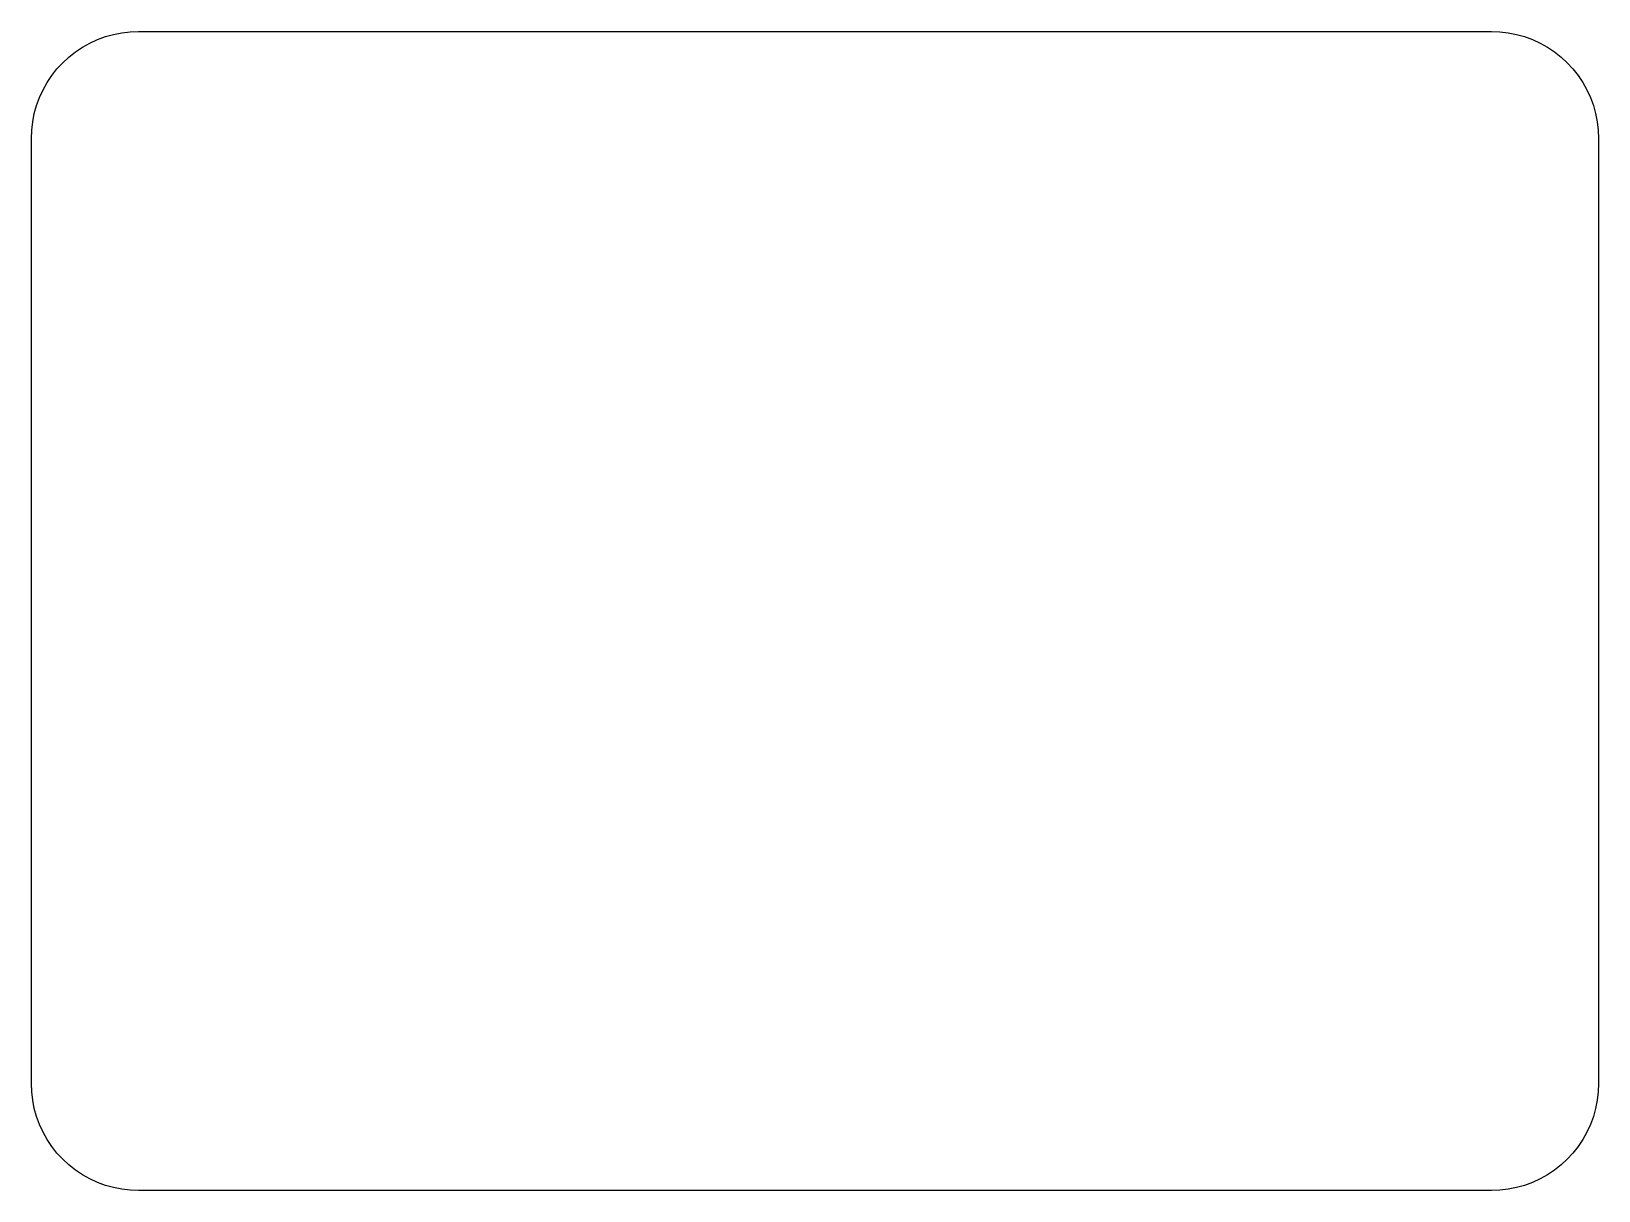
# Model space of a CAD drawing. Extents: x 0.1 to 73.2, y 0.1 to 54.2.
import ezdxf

# ---------------------------------------------------------------- set-up
doc = ezdxf.new("R2010")
doc.units = 0
doc.layers.get('0').update_dxf_attribs({"linetype": 'CONTINUOUS'})

msp = doc.modelspace()

# ---------------------------------------------------------------- linework, layer by layer
at = {"color": 0}
for p, q in [((4.312, 54.125), (4.702, 54.171)), ((4.702, 54.171), (5.095, 54.187)), ((5.095, 54.187), (68.246, 54.186)), ((68.246, 54.186), (68.638, 54.171)), ((68.638, 54.171), (69.027, 54.125)), ((2.155, 53.232), (2.482, 53.45)), ((2.482, 53.45), (2.825, 53.642)), ((2.825, 53.642), (3.181, 53.806)), ((3.181, 53.806), (3.548, 53.942)), ((3.548, 53.942), (3.927, 54.048)), ((3.927, 54.048), (4.312, 54.125)), ((69.027, 54.125), (69.413, 54.048)), ((69.413, 54.048), (69.791, 53.942)), ((69.791, 53.942), (70.159, 53.806)), ((70.159, 53.806), (70.514, 53.642)), ((70.514, 53.642), (70.857, 53.45)), ((70.857, 53.45), (71.184, 53.232)), ((1.291, 52.434), (1.559, 52.722)), ((1.559, 52.722), (1.847, 52.99)), ((1.847, 52.99), (2.155, 53.232)), ((71.184, 53.232), (71.493, 52.99)), ((71.493, 52.99), (71.781, 52.722)), ((71.781, 52.722), (72.048, 52.434)), ((0.831, 51.799), (1.049, 52.126)), ((1.049, 52.126), (1.291, 52.434)), ((72.048, 52.434), (72.29, 52.126)), ((72.29, 52.126), (72.508, 51.799)), ((0.475, 51.101), (0.639, 51.456)), ((0.639, 51.456), (0.831, 51.799)), ((72.508, 51.799), (72.701, 51.456)), ((72.701, 51.456), (72.865, 51.101)), ((0.233, 50.353), (0.339, 50.733)), ((0.339, 50.733), (0.475, 51.101)), ((72.865, 51.101), (73, 50.733)), ((73, 50.733), (73.106, 50.353)), ((0.11, 49.579), (0.156, 49.969)), ((0.156, 49.969), (0.233, 50.353)), ((73.106, 50.353), (73.183, 49.969)), ((73.183, 49.969), (73.23, 49.579)), ((0.094, 5.086), (0.095, 49.186)), ((0.095, 49.186), (0.11, 49.579)), ((73.23, 49.579), (73.246, 49.186)), ((73.246, 49.186), (73.246, 5.085)), ((0.11, 4.694), (0.094, 5.086)), ((0.156, 4.304), (0.11, 4.694)), ((73.23, 4.694), (73.183, 4.304)), ((73.246, 5.085), (73.23, 4.694)), ((0.233, 3.918), (0.156, 4.304)), ((0.339, 3.54), (0.233, 3.918)), ((73.106, 3.918), (73, 3.54)), ((73.183, 4.304), (73.106, 3.918)), ((0.475, 3.172), (0.339, 3.54)), ((0.639, 2.817), (0.475, 3.172)), ((72.865, 3.172), (72.701, 2.817)), ((73, 3.54), (72.865, 3.172)), ((0.831, 2.474), (0.639, 2.817)), ((1.049, 2.147), (0.831, 2.474)), ((72.508, 2.474), (72.29, 2.147)), ((72.701, 2.817), (72.508, 2.474)), ((1.291, 1.838), (1.049, 2.147)), ((1.559, 1.55), (1.291, 1.838)), ((1.847, 1.283), (1.559, 1.55)), ((71.781, 1.55), (71.493, 1.283)), ((72.048, 1.838), (71.781, 1.55)), ((72.29, 2.147), (72.048, 1.838)), ((2.155, 1.04), (1.847, 1.283)), ((2.482, 0.823), (2.155, 1.04)), ((2.825, 0.63), (2.482, 0.823)), ((70.857, 0.823), (70.514, 0.63)), ((71.184, 1.04), (70.857, 0.823)), ((71.493, 1.283), (71.184, 1.04)), ((3.181, 0.466), (2.825, 0.63)), ((3.548, 0.331), (3.181, 0.466)), ((3.927, 0.225), (3.548, 0.331)), ((4.312, 0.147), (3.927, 0.225)), ((4.702, 0.101), (4.312, 0.147)), ((5.095, 0.085), (4.702, 0.101)), ((68.245, 0.085), (5.095, 0.085)), ((68.638, 0.101), (68.245, 0.085)), ((69.027, 0.147), (68.638, 0.101)), ((69.413, 0.225), (69.027, 0.147)), ((69.791, 0.331), (69.413, 0.225)), ((70.159, 0.466), (69.791, 0.331)), ((70.514, 0.63), (70.159, 0.466))]:
    msp.add_line(p, q, dxfattribs=at)

doc.saveas('drawing.dxf')
